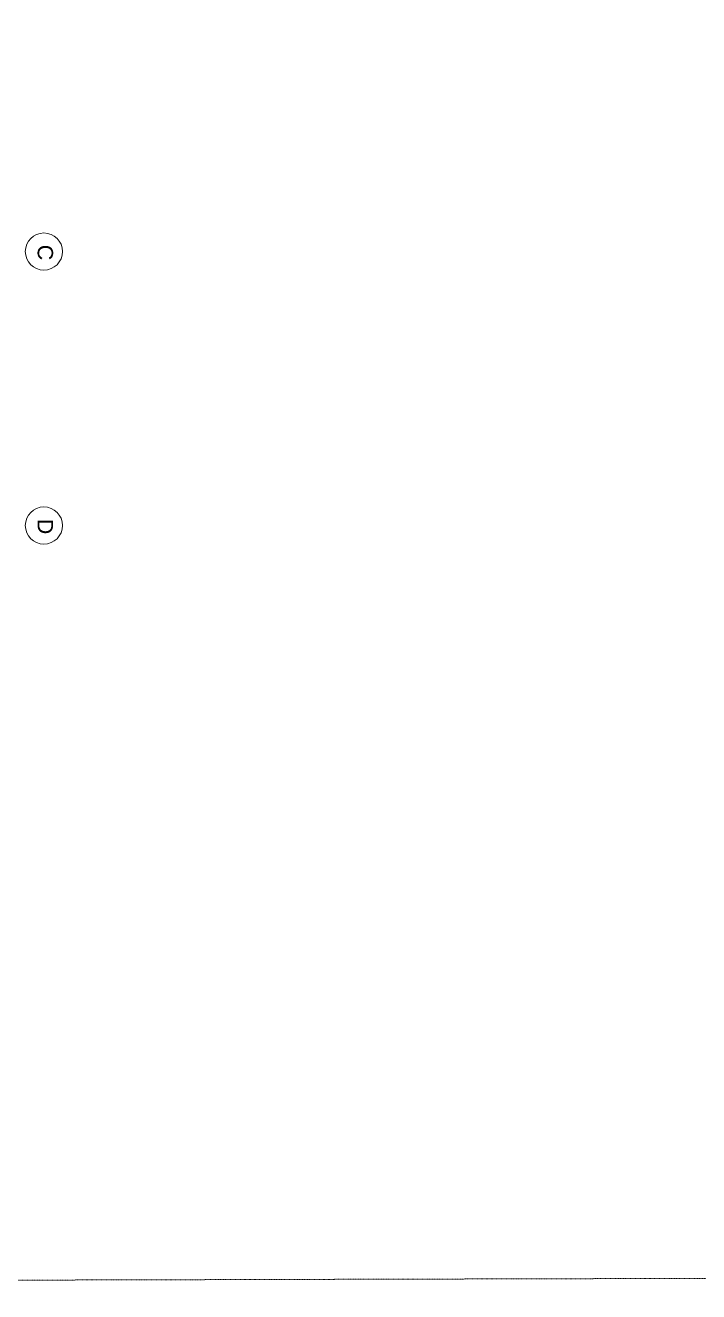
# Model space of a CAD drawing. Header units: centimetres. Extents: x -1487 to 7635, y -1892 to 2688.
# Drawn here: x 3186 to 3886, y 53 to 1370 of the extents above; entities that cross this region are included whole.
import ezdxf

# ---------------------------------------------------------------- set-up
doc = ezdxf.new("R2010")
doc.units = ezdxf.units.CM
doc.linetypes.add('CENTERX2', pattern=[4, 2.5, -0.5, 0.5, -0.5])
doc.linetypes.add('CENTRO2', pattern=[1.125, 0.75, -0.125, 0.125, -0.125])
doc.layers.add('AA - linee quote', color=3, linetype='Continuous', lineweight=13)
doc.styles.add('ARIAL', font='Arial.ttf')

msp = doc.modelspace()

# ---------------------------------------------------------------- linework, layer by layer
at = {"layer": 'AA - linee quote', "linetype": 'CENTRO2', "ltscale": 0.009}
msp.add_lwpolyline([(-1487.331, 2664.295), (7634.7147, 2687.7379), (7634.7147, 76.6954), (-1487.331, 53.2526)], close=True, dxfattribs=at)
at = {"layer": 'AA - linee quote'}
for centre in [(3204.9269, 1135.1865), (3204.9269, 850.1865)]:
    msp.add_circle(centre, 19.3273, dxfattribs=at)

# ---------------------------------------------------------------- texts
at = {"layer": 'AA - linee quote', "linetype": 'CENTERX2', "ltscale": 5, "style": 'ARIAL'}
for tag, p in [('C', (3198.4457, 1142.2465)), ('D', (3198.4457, 857.2465))]:
    msp.add_attdef(tag, p, '', height=16, rotation=270, dxfattribs=at)

doc.saveas('drawing.dxf')
